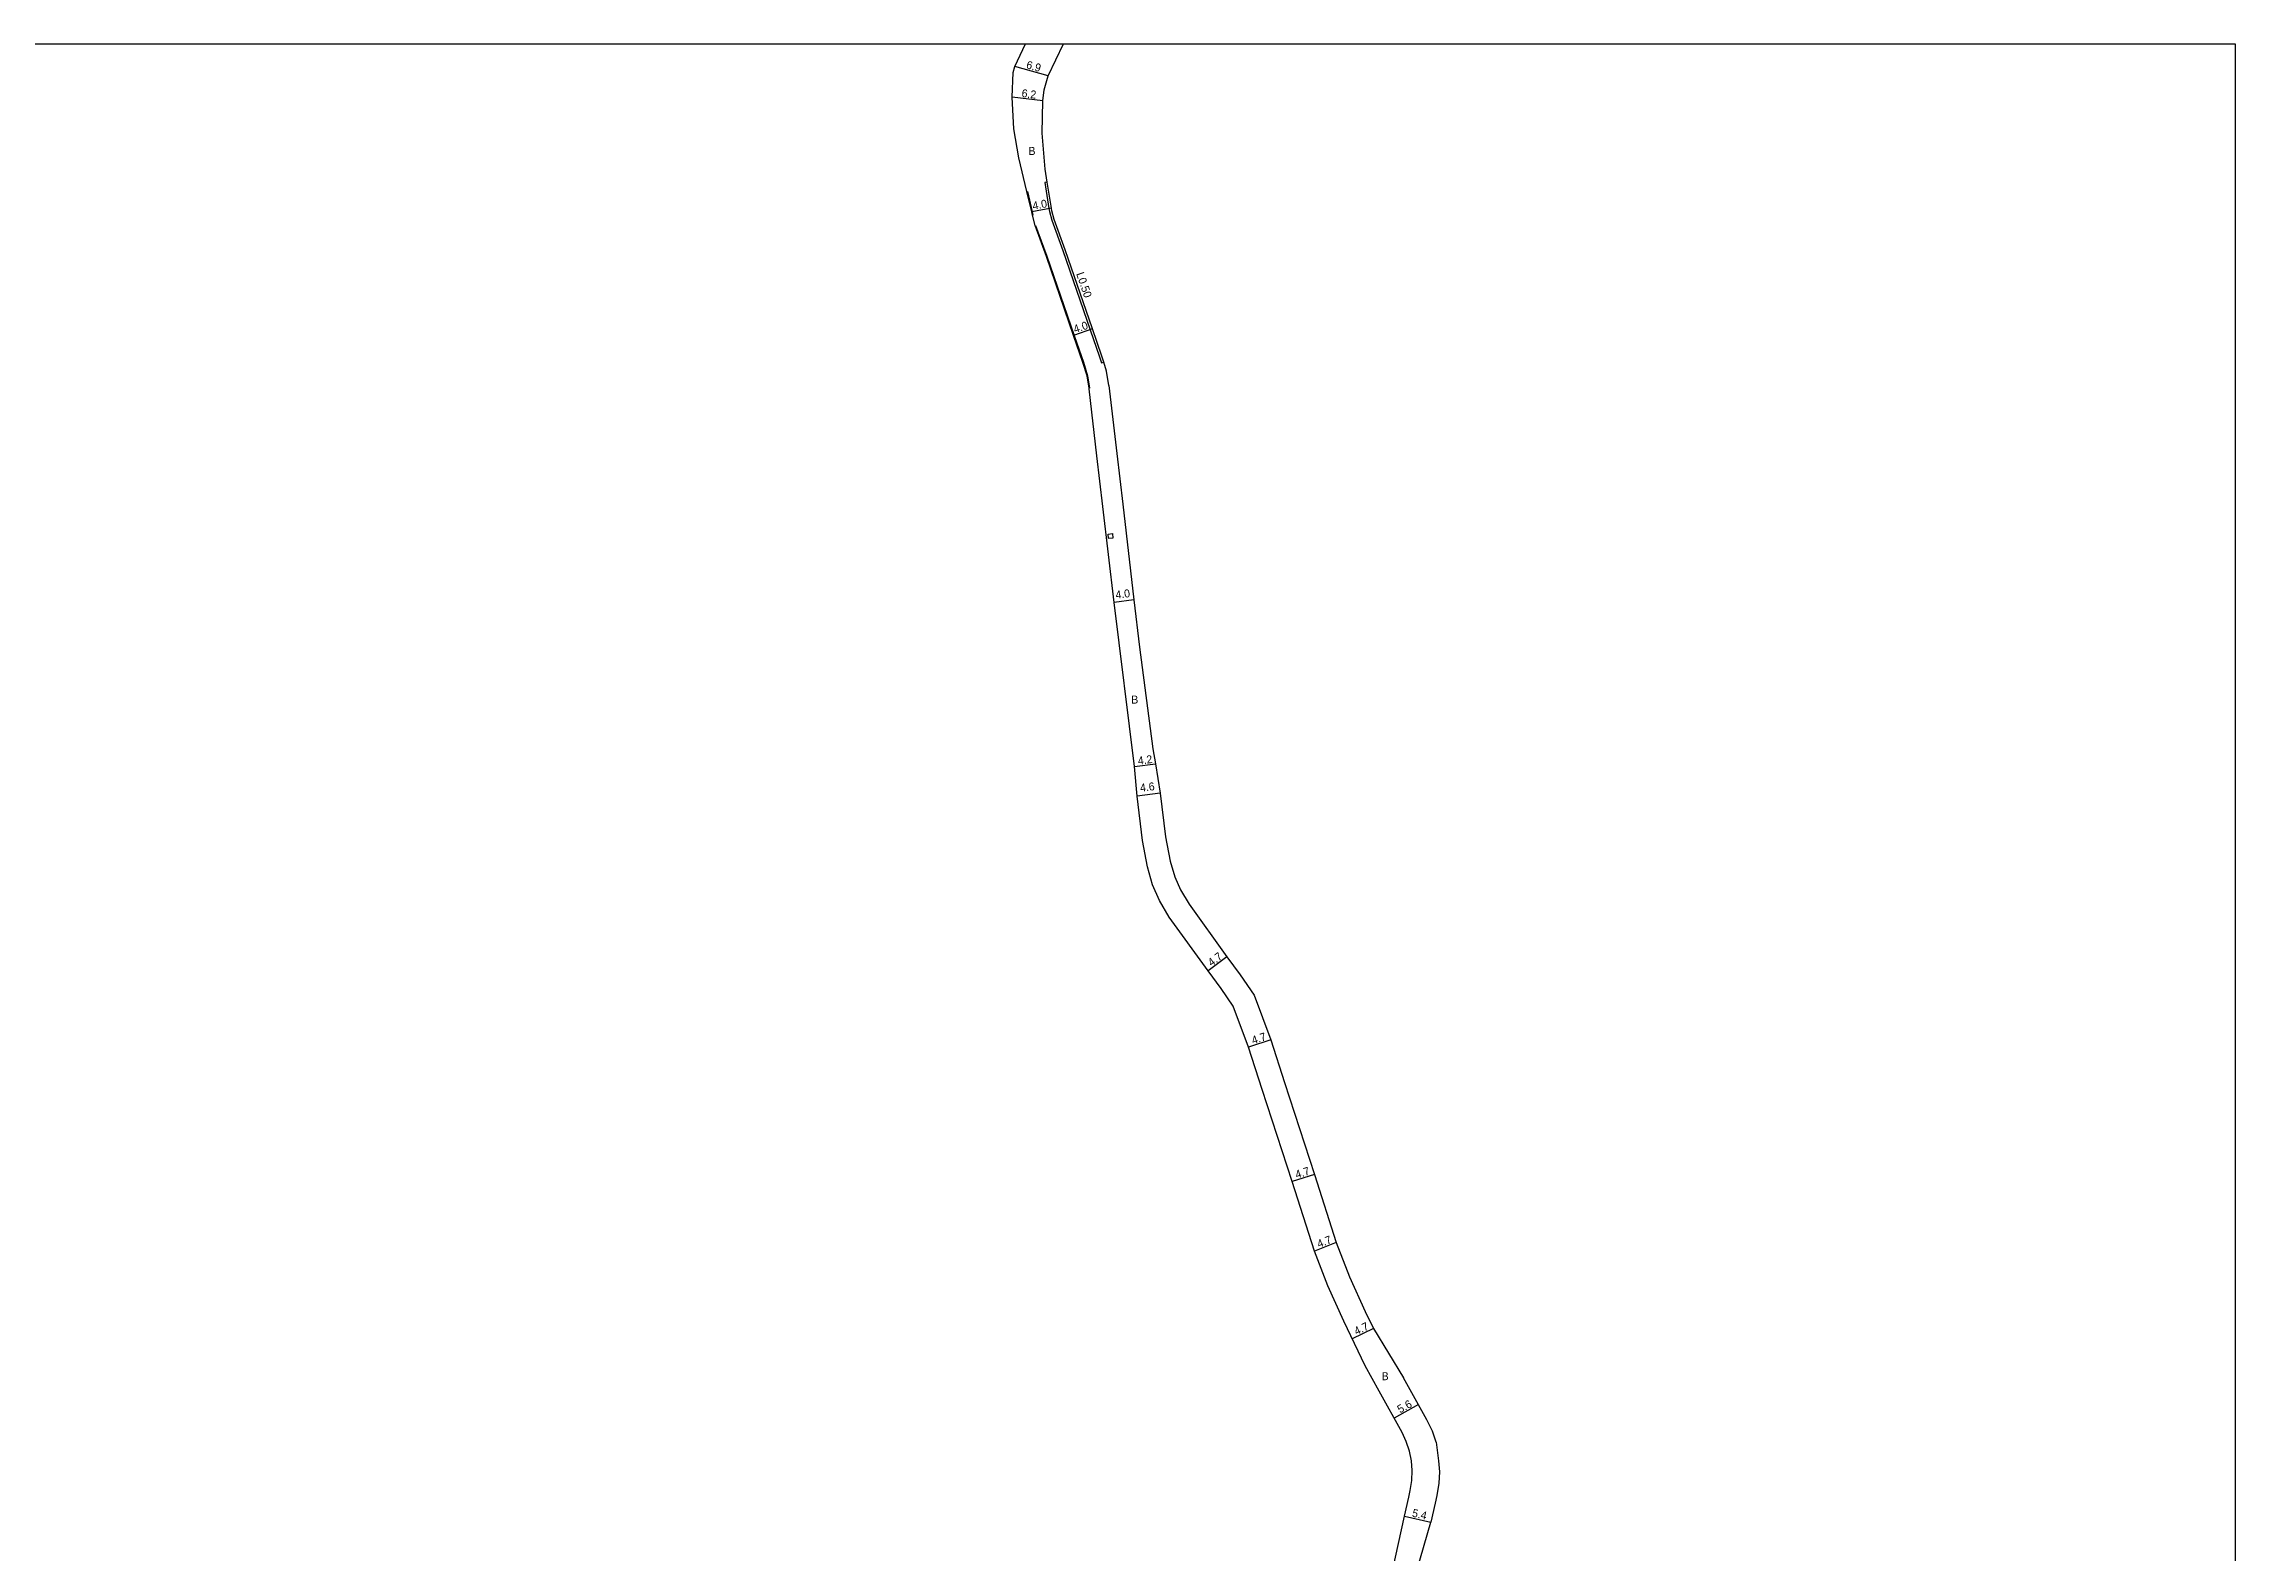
# Model space of a CAD drawing. Header units: metres. Extents: x -7200 to -4000, y -101400 to -99000.
# Drawn here: x -4438.2 to -4000, y -99301.7 to -99000 of the extents above; entities that cross this region are included whole.
import ezdxf

# ---------------------------------------------------------------- set-up
doc = ezdxf.new("R2010")
doc.units = ezdxf.units.M
doc.header["$LTSCALE"] = 2.5
for name, color, linetype in [('側溝・桝', 7, 'Continuous'), ('図郭', 7, 'Continuous'), ('幅員', 7, 'Continuous'), ('歩道・分離帯・安全施設', 7, 'Continuous'), ('舗装', 7, 'Continuous'), ('道路', 7, 'Continuous')]:
    doc.layers.add(name, color=color, linetype=linetype)
doc.styles.get("Standard").update_dxf_attribs({"font": ''})
doc.styles.get('Standard').set_extended_font_data('@MS PGothic')

msp = doc.modelspace()

# ---------------------------------------------------------------- linework, layer by layer
at = {"layer": '側溝・桝'}
msp.add_lwpolyline([(-4237.58, -99027.64), (-4238.07, -99027.72), (-4237.23, -99032.95), (-4237.12, -99033.53), (-4236.65, -99035.3), (-4234.42, -99041.35), (-4228.98, -99057.21), (-4227.11, -99062.64), (-4226.74, -99063.82), (-4226.26, -99063.67)], dxfattribs=at)
msp.add_lwpolyline([(-4225.3, -99098.95), (-4225.4, -99098.06), (-4224.51, -99097.95), (-4224.41, -99098.85)], close=True, dxfattribs=at)
at = {"layer": '図郭'}
msp.add_lwpolyline([(-4000, -99000), (-4000, -99600), (-4800, -99600), (-4800, -99000)], close=True, dxfattribs=at)
at = {"layer": '幅員'}
for points in [[(-4237.39, -99006.38), (-4244.04, -99004.54)], [(-4238.43, -99011.4), (-4244.59, -99010.67)], [(-4236.74, -99032.86), (-4240.67, -99033.6)], [(-4228.5, -99057.04), (-4232.29, -99058.34)], [(-4220.24, -99111.23), (-4224.2, -99111.75)], [(-4215.01, -99149.9), (-4219.57, -99150.48)], [(-4201.64, -99182.63), (-4205.41, -99185.44)], [(-4192.85, -99199.25), (-4197.32, -99200.7)], [(-4184.13, -99226.13), (-4188.61, -99227.55)], [(-4179.75, -99239.78), (-4184.14, -99241.46)], [(-4172.34, -99256.97), (-4176.57, -99259.02)], [(-4163.31, -99272.18), (-4168.21, -99274.91)], [(-4166.11, -99294.5), (-4160.85, -99295.69)]]:
    msp.add_lwpolyline(points, dxfattribs=at)
at = {"layer": '幅員', "flags": 128}
msp.add_lwpolyline([(-4220.1, -99144.55), (-4215.94, -99144.01)], dxfattribs=at)
at = {"layer": '歩道・分離帯・安全施設'}
for points in [[(-4241.53, -99029.53), (-4240.57, -99033.58), (-4240.44, -99034.28)], [(-4239.9, -99036.32), (-4237.62, -99042.5), (-4232.19, -99058.31), (-4230.34, -99063.7), (-4229.5, -99066.39), (-4229.08, -99068.87)]]:
    msp.add_lwpolyline(points, dxfattribs=at)
at = {"layer": '道路'}
for points in [[(-4241.63, -99029.55), (-4243.25, -99022.78), (-4244.25, -99017.03), (-4244.59, -99010.67), (-4244.37, -99005.71), (-4244.04, -99004.54), (-4241.94, -99000)], [(-4237.58, -99027.64), (-4237.99, -99025.1), (-4238.56, -99017.89), (-4238.43, -99011.4), (-4238.17, -99009.19), (-4237.39, -99006.38), (-4234.28, -99000)], [(-4226.26, -99063.67), (-4226.63, -99062.48), (-4228.5, -99057.04), (-4233.95, -99041.19), (-4236.18, -99035.15), (-4236.63, -99033.42), (-4236.74, -99032.86), (-4237.58, -99027.64)], [(-4240.53, -99034.3), (-4240.67, -99033.6), (-4241.63, -99029.55)], [(-4240, -99036.35), (-4240.53, -99034.3)], [(-4229.18, -99068.88), (-4229.6, -99066.41), (-4230.44, -99063.73), (-4232.29, -99058.34), (-4237.72, -99042.53), (-4240, -99036.35)], [(-4225.22, -99068.33), (-4225.7, -99065.48), (-4226.26, -99063.67)], [(-4225.22, -99068.33), (-4223.63, -99081.94), (-4222.45, -99092.1), (-4220.24, -99111.23), (-4219.08, -99120.68), (-4216.42, -99141), (-4215.94, -99144.01), (-4215.01, -99149.9), (-4213.9, -99158.61), (-4212.96, -99163.51), (-4212.06, -99166.6), (-4210.94, -99169.22), (-4209.2, -99172.1), (-4201.64, -99182.63), (-4198.97, -99186.21), (-4196.2, -99190.29), (-4192.85, -99199.25), (-4190.1, -99207.73), (-4184.13, -99226.13), (-4179.75, -99239.78), (-4177.12, -99246.63), (-4174.01, -99253.53), (-4172.34, -99256.97), (-4166.31, -99266.8)], [(-4224.2, -99111.75), (-4226.42, -99092.56), (-4227.61, -99082.41), (-4229.16, -99069), (-4229.18, -99068.88)], [(-4170.17, -99313.04), (-4166.11, -99294.5), (-4165.25, -99290.7), (-4164.95, -99289.34), (-4164.63, -99287.38), (-4164.55, -99285.39), (-4164.71, -99283.41), (-4165.11, -99281.46), (-4165.75, -99279.58), (-4166.6, -99277.78), (-4171.2, -99269.52), (-4173.95, -99264.45), (-4178.26, -99255.52), (-4181.46, -99248.44), (-4184.14, -99241.46), (-4188.61, -99227.55), (-4194.57, -99209.18), (-4197.32, -99200.7), (-4200.38, -99192.49), (-4202.8, -99188.94), (-4205.41, -99185.44), (-4213.15, -99174.65), (-4215.13, -99171.37), (-4216.49, -99168.19), (-4217.53, -99164.62), (-4218.54, -99159.35), (-4219.57, -99150.48)], [(-4159.8, -99279.67), (-4160.55, -99277.46), (-4161.63, -99275.21), (-4166.31, -99266.8)], [(-4159.8, -99279.67), (-4159.31, -99283.41), (-4159.15, -99285.6), (-4159.24, -99287.92), (-4159.64, -99290.37), (-4159.99, -99291.89), (-4160.85, -99295.69)], [(-4167.02, -99328.53), (-4166.95, -99322.47), (-4166.8, -99321.05), (-4165.65, -99313.92), (-4164.36, -99307.9), (-4160.85, -99295.69)]]:
    msp.add_lwpolyline(points, dxfattribs=at)
at = {"layer": '道路', "flags": 128}
msp.add_lwpolyline([(-4219.57, -99150.48), (-4220.1, -99144.55), (-4224.2, -99111.75)], dxfattribs=at)

# ---------------------------------------------------------------- texts
at = {"layer": '側溝・桝'}
msp.add_text('L0.50', height=1.6, rotation=288.9474, dxfattribs=at).set_placement((-4231.8, -99045.99))
at = {"layer": '幅員'}
for s, rotation, p in [('6.9', 344.5695, (-4241.88, -99004.88)), ('6.2', 353.1822, (-4242.75, -99010.64)), ('4.0', 10.6628, (-4240.35, -99033.21)), ('4.0', 18.9666, (-4232.01, -99057.9)), ('4.0', 7.4765, (-4223.81, -99111.03)), ('4.2', 7.3401, (-4219.34, -99144.2)), ('4.6', 7.2595, (-4218.9, -99149.63)), ('4.7', 36.7342, (-4204.71, -99184.6)), ('4.7', 17.9858, (-4196.39, -99200.13)), ('4.7', 17.6478, (-4187.68, -99226.99)), ('4.7', 21.0059, (-4183.24, -99240.85)), ('4.7', 25.8129, (-4175.72, -99258.33)), ('5.6', 29.0834, (-4167, -99273.95)), ('5.4', 347.2577, (-4164.7, -99294.57))]:
    msp.add_text(s, height=1.6, rotation=rotation, dxfattribs=at).set_placement(p)
at = {"layer": '舗装'}
for p in [(-4241.31, -99022.23), (-4220.76, -99131.96), (-4170.68, -99267.29)]:
    msp.add_text('B', height=1.6, dxfattribs=at).set_placement(p)

doc.saveas('drawing.dxf')
